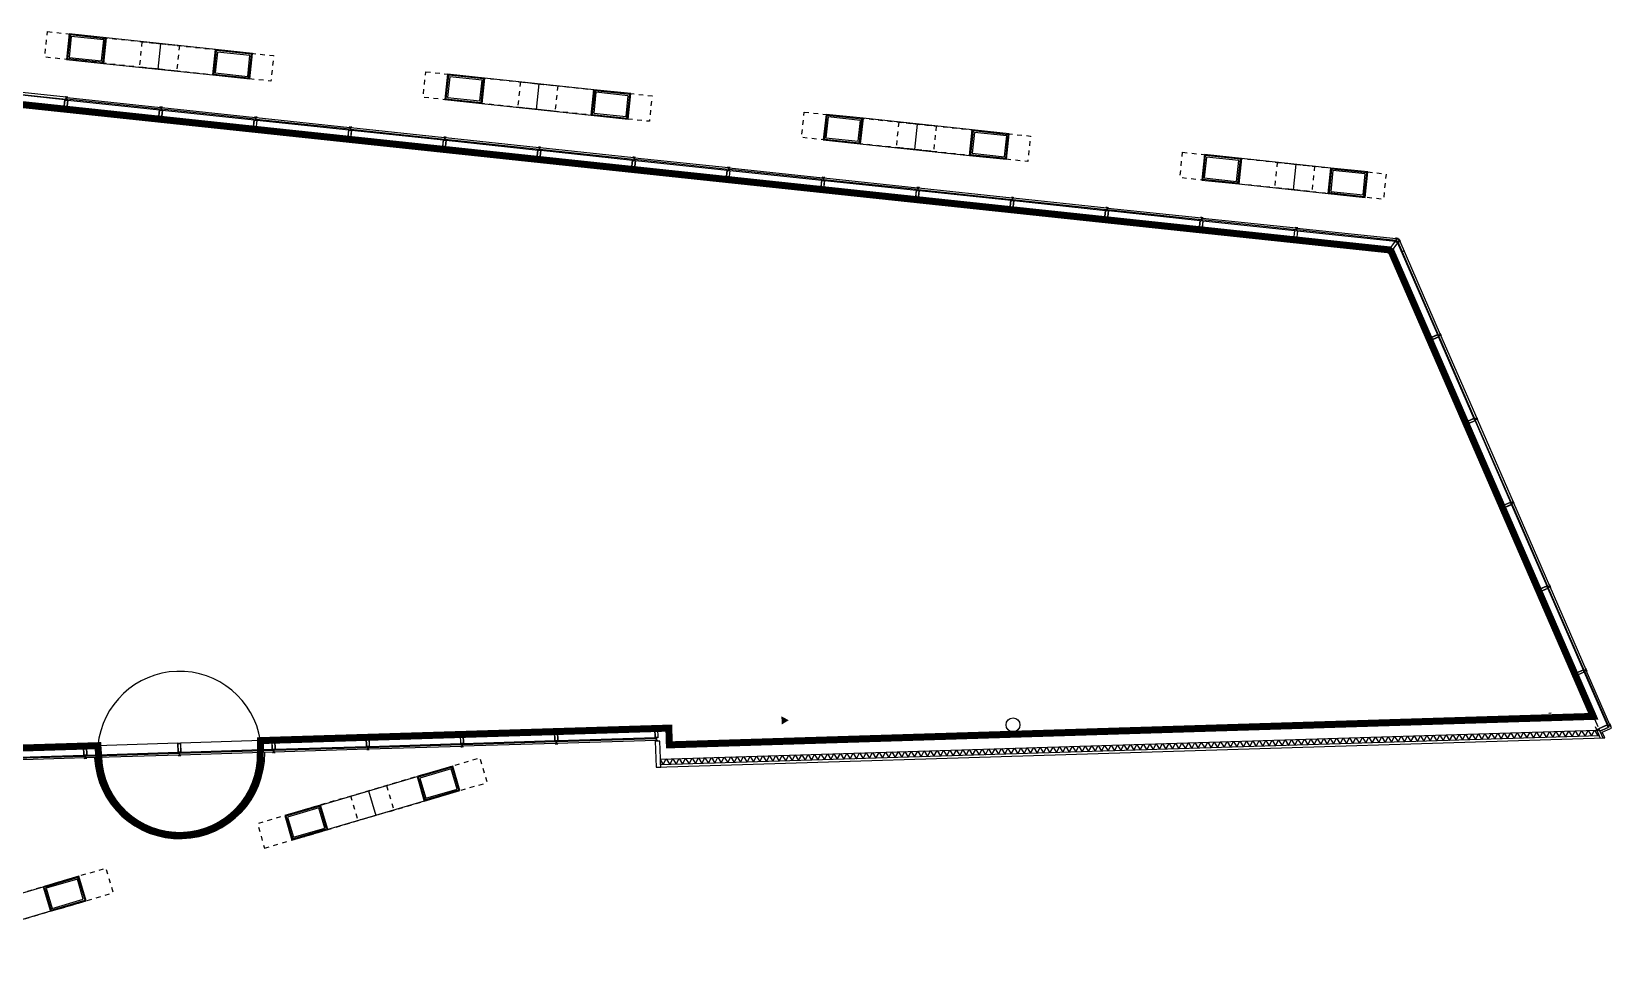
# Model space of a CAD drawing. Header units: metres. Extents: x 603172.4 to 603269.3, y 133210.7 to 133267.1.
# Drawn here: x 603232.15 to 603266.09, y 133245.76 to 133265.66 of the extents above; entities that cross this region are included whole.
import ezdxf

# ---------------------------------------------------------------- set-up
doc = ezdxf.new("R2010")
doc.units = ezdxf.units.M
for name, pattern in [('AXES', [2, 1.25, -0.25, 0.25, -0.25]), ('DGN Style 1', [0.0601, 0.0001, -0.06]), ('DGN Style 2', [0.1, 0.06, -0.04]), ('DGN Style 4', [0.1601, 0.08, -0.04, 0.0001, -0.04])]:
    doc.linetypes.add(name, pattern=pattern)
doc.layers.add('GEX_BAT_Archi', color=251, linetype='Continuous')
doc.layers.add('GEX_EDS_sdp_1-bureau', color=1, linetype='AXES', true_color=0xff0000)

# ---------------------------------------------------------------- blocks, each defined once
blk = doc.blocks.new('CBP_SHG_FAC_mur rideau_S')
at = {"layer": 'GEX_BAT_Archi', "ltscale": 120}
for p, q in [((-0.03, 0), (-1.995, 0)), ((-0.03, -0.2), (-1.995, -0.2))]:
    blk.add_line(p, q, dxfattribs=at)
at = {"layer": 'GEX_BAT_Archi', "linetype": 'Continuous'}
blk.add_line((0.005, -0.262), (-0.005, -0.262), dxfattribs=at)
at = {"layer": 'GEX_BAT_Archi', "linetype": 'DGN Style 4'}
blk.add_line((0, -0.258), (0, -0.2), dxfattribs=at)
at = {"layer": 'GEX_BAT_Archi', "ltscale": 120, "flags": 128}
for points in [[(0.03, 0), (0.03, -0.2), (-0.03, -0.2), (-0.03, 0), (0.03, 0)], [(0.025, -0.005), (0.025, -0.195), (-0.025, -0.195), (-0.025, -0.005), (0.025, -0.005)]]:
    blk.add_lwpolyline(points, close=True, dxfattribs=at)
at = {"layer": 'GEX_BAT_Archi', "linetype": 'Continuous', "flags": 128}
blk.add_lwpolyline([(-2.015, -0.215), (-0.01, -0.215), (-0.01, -0.255), (-2.015, -0.255), (-2.015, -0.215)], close=True, dxfattribs=at)
at = {"layer": 'GEX_BAT_Archi', "flags": 128}
blk.add_lwpolyline([(-0.005, -0.26), (-0.005, -0.258), (0.005, -0.258), (0.005, -0.26), (0.005, -0.262), (0.008, -0.262), (0.028, -0.262), (0.028, -0.26), (0.008, -0.26), (0.008, -0.258), (0.008, -0.256), (-0.008, -0.256), (-0.008, -0.258), (-0.008, -0.26), (-0.028, -0.26), (-0.028, -0.262), (-0.008, -0.262), (-0.005, -0.262), (-0.005, -0.26)], close=True, dxfattribs=at)
blk = doc.blocks.new('CBP_SHG_FAC_mur rideau_S_1')
at = {"layer": 'GEX_BAT_Archi', "ltscale": 120}
for p, q in [((0.07, 0), (-2.025, 0)), ((0.07, -0.2), (-2.025, -0.2))]:
    blk.add_line(p, q, dxfattribs=at)
at = {"layer": 'GEX_BAT_Archi', "linetype": 'Continuous'}
blk.add_line((0.106, -0.262), (0.095, -0.262), dxfattribs=at)
at = {"layer": 'GEX_BAT_Archi', "linetype": 'DGN Style 4'}
blk.add_line((0.1, -0.258), (0.1, -0.2), dxfattribs=at)
at = {"layer": 'GEX_BAT_Archi', "linetype": 'Continuous', "flags": 128}
blk.add_lwpolyline([(-2.045, -0.215), (0.09, -0.215), (0.09, -0.255), (-2.045, -0.255), (-2.045, -0.215)], close=True, dxfattribs=at)
at = {"layer": 'GEX_BAT_Archi', "ltscale": 120, "flags": 128}
for points in [[(0.13, 0), (0.13, -0.2), (0.07, -0.2), (0.07, 0), (0.13, 0)], [(0.125, -0.005), (0.125, -0.195), (0.075, -0.195), (0.075, -0.005), (0.125, -0.005)]]:
    blk.add_lwpolyline(points, close=True, dxfattribs=at)
at = {"layer": 'GEX_BAT_Archi', "flags": 128}
blk.add_lwpolyline([(0.095, -0.26), (0.095, -0.258), (0.106, -0.258), (0.106, -0.26), (0.106, -0.262), (0.108, -0.262), (0.128, -0.262), (0.128, -0.26), (0.108, -0.26), (0.108, -0.258), (0.108, -0.256), (0.092, -0.256), (0.092, -0.258), (0.092, -0.26), (0.072, -0.26), (0.072, -0.262), (0.092, -0.262), (0.095, -0.262), (0.095, -0.26)], close=True, dxfattribs=at)
blk = doc.blocks.new('CBP_SHG_FAC_mur rideau_E')
at = {"layer": 'GEX_BAT_Archi', "linetype": 'Continuous'}
for p, q in [((-0.005, 0.262), (0.006, 0.262)), ((1.952, 0.255), (1.952, 0.215))]:
    blk.add_line(p, q, dxfattribs=at)
at = {"layer": 'GEX_BAT_Archi', "linetype": 'DGN Style 4'}
blk.add_line((0, 0.258), (0, 0.2), dxfattribs=at)
at = {"layer": 'GEX_BAT_Archi', "ltscale": 120}
for p, q in [((0.03, 0.2), (1.932, 0.2)), ((0.03, 0), (1.932, 0))]:
    blk.add_line(p, q, dxfattribs=at)
at = {"layer": 'GEX_BAT_Archi', "ltscale": 120, "flags": 128}
for points in [[(-0.03, 0), (-0.03, 0.2), (0.03, 0.2), (0.03, 0), (-0.03, 0)], [(-0.025, 0.005), (-0.025, 0.195), (0.025, 0.195), (0.025, 0.005), (-0.025, 0.005)]]:
    blk.add_lwpolyline(points, close=True, dxfattribs=at)
at = {"layer": 'GEX_BAT_Archi', "flags": 128}
blk.add_lwpolyline([(0.006, 0.26), (0.006, 0.258), (-0.005, 0.258), (-0.005, 0.26), (-0.005, 0.262), (-0.008, 0.262), (-0.028, 0.262), (-0.028, 0.26), (-0.008, 0.26), (-0.008, 0.258), (-0.008, 0.256), (0.008, 0.256), (0.008, 0.258), (0.008, 0.26), (0.028, 0.26), (0.028, 0.262), (0.008, 0.262), (0.006, 0.262), (0.006, 0.26)], close=True, dxfattribs=at)
at = {"layer": 'GEX_BAT_Archi', "linetype": 'Continuous', "flags": 128}
blk.add_lwpolyline([(1.952, 0.215), (0.01, 0.215), (0.01, 0.255), (1.952, 0.255), (1.952, 0.215)], close=True, dxfattribs=at)
blk = doc.blocks.new('CBP_SHG_FAC_mur rideau_ang')
at = {"layer": 'GEX_BAT_Archi', "linetype": 'Continuous'}
for p, q in [((0.854, 2.037), (0.859, 2.046)), ((0.92, 2.082), (0.931, 2.082)), ((3.119, 2.074), (3.119, 2.034)), ((-0.216, 0.151), (-0.211, 0.16))]:
    blk.add_line(p, q, dxfattribs=at)
at = {"layer": 'GEX_BAT_Archi', "linetype": 'DGN Style 4'}
for p, q in [((0.86, 2.04), (0.911, 2.011)), ((0.926, 2.078), (0.926, 2.019)), ((1.167, 2.078), (1.167, 2.019)), ((-0.21, 0.154), (-0.159, 0.125))]:
    blk.add_line(p, q, dxfattribs=at)
at = {"layer": 'GEX_BAT_Archi', "ltscale": 120}
for p, q in [((-0.144, 0.151), (0.898, 1.989)), ((0.03, 0.052), (1.016, 1.789)), ((0.95, 2.019), (3.099, 2.019)), ((1.068, 1.819), (3.099, 1.819))]:
    blk.add_line(p, q, dxfattribs=at)
at = {"layer": 'GEX_BAT_Archi'}
blk.add_line((0.898, 1.989), (0.95, 2.019), dxfattribs=at)
at = {"layer": 'GEX_BAT_Archi', "flags": 128}
for points in [[(0.861, 2.045), (0.862, 2.044), (0.857, 2.035), (0.856, 2.036), (0.854, 2.037), (0.852, 2.035), (0.842, 2.017), (0.845, 2.016), (0.855, 2.033), (0.856, 2.033), (0.858, 2.031), (0.866, 2.045), (0.864, 2.047), (0.862, 2.047), (0.872, 2.065), (0.87, 2.066), (0.86, 2.048), (0.859, 2.046), (0.861, 2.045)], [(0.884, 2.074), (0.914, 2.074), (0.914, 2.069), (0.886, 2.069), (0.873, 2.046), (0.869, 2.048), (0.884, 2.074)], [(0.931, 2.079), (0.931, 2.078), (0.92, 2.078), (0.92, 2.079), (0.92, 2.082), (0.918, 2.082), (0.898, 2.082), (0.898, 2.079), (0.918, 2.079), (0.918, 2.078), (0.918, 2.075), (0.934, 2.075), (0.934, 2.078), (0.934, 2.079), (0.954, 2.079), (0.954, 2.082), (0.934, 2.082), (0.931, 2.082), (0.931, 2.079)], [(-0.209, 0.159), (-0.207, 0.158), (-0.213, 0.149), (-0.214, 0.15), (-0.216, 0.151), (-0.217, 0.149), (-0.227, 0.131), (-0.225, 0.13), (-0.215, 0.147), (-0.214, 0.147), (-0.212, 0.145), (-0.204, 0.159), (-0.206, 0.161), (-0.207, 0.161), (-0.198, 0.179), (-0.2, 0.18), (-0.21, 0.163), (-0.211, 0.16), (-0.209, 0.159)]]:
    blk.add_lwpolyline(points, close=True, dxfattribs=at)
at = {"layer": 'GEX_BAT_Archi', "linetype": 'Continuous', "flags": 128}
for points in [[(3.119, 2.034), (0.939, 2.034), (0.939, 2.074), (3.119, 2.074), (3.119, 2.034)], [(0.891, 2.007), (-0.167, 0.141), (-0.202, 0.161), (0.856, 2.027), (0.891, 2.007)]]:
    blk.add_lwpolyline(points, close=True, dxfattribs=at)
at = {"layer": 'GEX_BAT_Archi', "ltscale": 120, "flags": 128}
for points in [[(1.016, 1.789), (0.898, 1.989), (0.916, 2.019), (0.95, 2.019), (1.068, 1.819), (1.016, 1.789)], [(0, 0), (-0.174, 0.099), (-0.144, 0.151), (0.03, 0.052), (0, 0)]]:
    blk.add_lwpolyline(points, close=True, dxfattribs=at)
blk = doc.blocks.new('CBP_SHG_FAC_mur rideau_N')
at = {"layer": 'GEX_BAT_Archi', "linetype": 'Continuous'}
for p, q in [((-0.005, 0.262), (0.005, 0.262)), ((2.034, 0.255), (2.034, 0.215))]:
    blk.add_line(p, q, dxfattribs=at)
at = {"layer": 'GEX_BAT_Archi', "linetype": 'DGN Style 4'}
blk.add_line((0, 0.258), (0, 0.2), dxfattribs=at)
at = {"layer": 'GEX_BAT_Archi', "ltscale": 120}
for p, q in [((0.03, 0.2), (2.014, 0.2)), ((0.03, 0), (2.014, 0))]:
    blk.add_line(p, q, dxfattribs=at)
at = {"layer": 'GEX_BAT_Archi', "ltscale": 120, "flags": 128}
for points in [[(-0.03, 0), (-0.03, 0.2), (0.03, 0.2), (0.03, 0), (-0.03, 0)], [(-0.025, 0.005), (-0.025, 0.195), (0.025, 0.195), (0.025, 0.005), (-0.025, 0.005)]]:
    blk.add_lwpolyline(points, close=True, dxfattribs=at)
at = {"layer": 'GEX_BAT_Archi', "flags": 128}
blk.add_lwpolyline([(0.005, 0.26), (0.005, 0.258), (-0.005, 0.258), (-0.005, 0.26), (-0.005, 0.262), (-0.008, 0.262), (-0.028, 0.262), (-0.028, 0.26), (-0.008, 0.26), (-0.008, 0.258), (-0.008, 0.256), (0.008, 0.256), (0.008, 0.258), (0.008, 0.26), (0.028, 0.26), (0.028, 0.262), (0.008, 0.262), (0.005, 0.262), (0.005, 0.26)], close=True, dxfattribs=at)
at = {"layer": 'GEX_BAT_Archi', "linetype": 'Continuous', "flags": 128}
blk.add_lwpolyline([(2.034, 0.215), (0.01, 0.215), (0.01, 0.255), (2.034, 0.255), (2.034, 0.215)], close=True, dxfattribs=at)

msp = doc.modelspace()

# ---------------------------------------------------------------- linework, layer by layer
at = {"layer": 'GEX_BAT_Archi', "linetype": 'Continuous'}
for p, q in [((603234.827, 133265.415), (603235.02, 133265.394)), ((603234.867, 133264.858), (603234.925, 133265.404)), ((603234.962, 133264.847), (603234.768, 133264.868)), ((603242.957, 133264.551), (603243.15, 133264.531)), ((603242.997, 133263.994), (603243.055, 133264.541)), ((603243.092, 133263.984), (603242.899, 133264.004)), ((603251.088, 133263.688), (603251.281, 133263.667)), ((603251.128, 133263.13), (603251.186, 133263.677)), ((603251.223, 133263.12), (603251.029, 133263.141)), ((603245.092, 133262.964), (603245.103, 133262.963)), ((603259.218, 133262.824), (603259.411, 133262.804)), ((603259.258, 133262.267), (603259.316, 133262.814)), ((603247.119, 133262.742), (603247.115, 133262.702)), ((603259.353, 133262.257), (603259.16, 133262.277)), ((603265.552, 133251.947), (603265.515, 133251.931)), ((603265.553, 133251.964), (603265.557, 133251.954)), ((603266.073, 133250.767), (603266.069, 133250.777)), ((603239.39, 133249.361), (603239.546, 133248.833))]:
    msp.add_line(p, q, dxfattribs=at)
at = {"layer": 'GEX_BAT_Archi', "ltscale": 120}
for p, q in [((603232.844, 133264.001), (603231.017, 133264.195)), ((603232.865, 133264.2), (603231.073, 133264.391)), ((603245.121, 133262.899), (603247.094, 133262.689)), ((603265.51, 133251.906), (603266.002, 133250.775)), ((603265.326, 133251.827), (603265.797, 133250.743)), ((603264.746, 133251.03), (603264.8, 133251.032))]:
    msp.add_line(p, q, dxfattribs=at)
at = {"layer": 'GEX_BAT_Archi', "linetype": 'DGN Style 4'}
for p, q in [((603245.097, 133262.96), (603245.091, 133262.902)), ((603265.551, 133251.957), (603265.498, 133251.934)), ((603266.067, 133250.77), (603266.014, 133250.747))]:
    msp.add_line(p, q, dxfattribs=at)
at = {"layer": 'GEX_BAT_Archi', "ltscale": 0.952381}
msp.add_line((603245.1, 133262.689), (603245.1, 133262.7), dxfattribs=at)
at = {"layer": 'GEX_BAT_Archi', "linetype": 'Continuous', "ltscale": 5}
for p, q in [((603265.83, 133250.543), (603245.664, 133249.922)), ((603265.745, 133250.739), (603265.851, 133250.494))]:
    msp.add_line(p, q, dxfattribs=at)
at = {"layer": 'GEX_BAT_Archi'}
for p, q in [((603265.784, 133250.647), (603265.83, 133250.667)), ((603265.83, 133250.543), (603265.851, 133250.494)), ((603245.661, 133250.018), (603245.72, 133249.923))]:
    msp.add_line(p, q, dxfattribs=at)
at = {"layer": 'GEX_BAT_Archi', "linetype": 'DGN Style 1', "flags": 128}
for points in [[(603232.488, 133265.663), (603237.348, 133265.147), (603237.29, 133264.6), (603232.43, 133265.116), (603232.488, 133265.663)], [(603240.618, 133264.8), (603245.479, 133264.283), (603245.421, 133263.737), (603240.56, 133264.253), (603240.618, 133264.8)], [(603248.749, 133263.936), (603253.609, 133263.42), (603253.551, 133262.873), (603248.691, 133263.389), (603248.749, 133263.936)], [(603256.879, 133263.073), (603261.252, 133262.608), (603261.194, 133262.061), (603256.821, 133262.526), (603256.879, 133263.073)], [(603237.154, 133248.129), (603241.937, 133249.538), (603241.782, 133250.065), (603236.999, 133248.656), (603237.154, 133248.129)], [(603229.124, 133245.763), (603233.906, 133247.172), (603233.751, 133247.699), (603228.968, 133246.29), (603229.124, 133245.763)]]:
    msp.add_lwpolyline(points, close=True, dxfattribs=at)
at = {"layer": 'GEX_BAT_Archi', "linetype": 'Continuous', "flags": 128}
for points in [[(603232.898, 133265.067), (603233.693, 133264.982), (603233.752, 133265.529), (603232.956, 133265.614), (603232.898, 133265.067)], [(603232.92, 133265.084), (603233.676, 133265.004), (603233.73, 133265.511), (603232.974, 133265.592), (603232.92, 133265.084)], [(603232.953, 133265.111), (603233.649, 133265.037), (603233.697, 133265.485), (603233, 133265.559), (603232.953, 133265.111)], [(603233.752, 133265.529), (603233.693, 133264.982), (603236.04, 133264.733), (603236.098, 133265.28), (603233.752, 133265.529)], [(603236.04, 133264.733), (603236.836, 133264.648), (603236.894, 133265.195), (603236.098, 133265.28), (603236.04, 133264.733)], [(603236.062, 133264.751), (603236.818, 133264.67), (603236.872, 133265.178), (603236.116, 133265.258), (603236.062, 133264.751)], [(603236.095, 133264.777), (603236.791, 133264.703), (603236.839, 133265.151), (603236.143, 133265.225), (603236.095, 133264.777)], [(603231.056, 133264.408), (603232.887, 133264.213), (603232.891, 133264.253), (603231.06, 133264.447), (603231.056, 133264.408)], [(603241.028, 133264.203), (603241.824, 133264.119), (603241.882, 133264.666), (603241.086, 133264.75), (603241.028, 133264.203)], [(603241.05, 133264.221), (603241.806, 133264.141), (603241.86, 133264.648), (603241.104, 133264.728), (603241.05, 133264.221)], [(603241.083, 133264.248), (603241.779, 133264.174), (603241.827, 133264.621), (603241.131, 133264.695), (603241.083, 133264.248)], [(603241.882, 133264.666), (603241.824, 133264.119), (603244.171, 133263.869), (603244.229, 133264.416), (603241.882, 133264.666)], [(603244.171, 133263.869), (603244.966, 133263.785), (603245.024, 133264.332), (603244.229, 133264.416), (603244.171, 133263.869)], [(603244.193, 133263.887), (603244.948, 133263.807), (603245.002, 133264.314), (603244.247, 133264.394), (603244.193, 133263.887)], [(603244.226, 133263.914), (603244.922, 133263.84), (603244.969, 133264.287), (603244.273, 133264.361), (603244.226, 133263.914)], [(603249.159, 133263.34), (603249.954, 133263.255), (603250.012, 133263.802), (603249.217, 133263.886), (603249.159, 133263.34)], [(603249.181, 133263.357), (603249.937, 133263.277), (603249.99, 133263.784), (603249.235, 133263.864), (603249.181, 133263.357)], [(603249.214, 133263.384), (603249.91, 133263.31), (603249.957, 133263.758), (603249.261, 133263.831), (603249.214, 133263.384)], [(603250.012, 133263.802), (603249.954, 133263.255), (603252.301, 133263.006), (603252.359, 133263.553), (603250.012, 133263.802)], [(603252.301, 133263.006), (603253.097, 133262.921), (603253.155, 133263.468), (603252.359, 133263.553), (603252.301, 133263.006)], [(603252.323, 133263.024), (603253.079, 133262.943), (603253.133, 133263.45), (603252.377, 133263.531), (603252.323, 133263.024)], [(603252.356, 133263.05), (603253.052, 133262.976), (603253.1, 133263.424), (603252.404, 133263.498), (603252.356, 133263.05)], [(603247.115, 133262.702), (603245.102, 133262.916), (603245.107, 133262.955), (603247.119, 133262.742), (603247.115, 133262.702)], [(603257.289, 133262.476), (603258.085, 133262.392), (603258.143, 133262.938), (603257.347, 133263.023), (603257.289, 133262.476)], [(603257.311, 133262.494), (603258.067, 133262.414), (603258.121, 133262.921), (603257.365, 133263.001), (603257.311, 133262.494)], [(603257.344, 133262.52), (603258.04, 133262.447), (603258.088, 133262.894), (603257.392, 133262.968), (603257.344, 133262.52)], [(603258.085, 133262.392), (603260.006, 133262.188), (603260.064, 133262.734), (603258.143, 133262.938), (603258.085, 133262.392)], [(603260.006, 133262.188), (603260.801, 133262.103), (603260.859, 133262.65), (603260.064, 133262.734), (603260.006, 133262.188)], [(603260.028, 133262.205), (603260.783, 133262.125), (603260.837, 133262.632), (603260.081, 133262.712), (603260.028, 133262.205)], [(603260.061, 133262.232), (603260.757, 133262.158), (603260.804, 133262.606), (603260.108, 133262.679), (603260.061, 133262.232)], [(603265.515, 133251.931), (603266.023, 133250.762), (603266.06, 133250.778), (603265.552, 133251.947), (603265.515, 133251.931)], [(603240.584, 133249.139), (603241.351, 133249.365), (603241.196, 133249.893), (603240.429, 133249.667), (603240.584, 133249.139)], [(603240.597, 133249.164), (603241.327, 133249.379), (603241.182, 133249.868), (603240.453, 133249.653), (603240.597, 133249.164)], [(603238.355, 133249.056), (603240.429, 133249.667), (603240.584, 133249.139), (603238.51, 133248.528), (603238.355, 133249.056)], [(603240.618, 133249.201), (603241.289, 133249.399), (603241.162, 133249.831), (603240.491, 133249.633), (603240.618, 133249.201)], [(603237.743, 133248.302), (603238.51, 133248.528), (603238.355, 133249.056), (603237.587, 133248.83), (603237.743, 133248.302)], [(603237.756, 133248.327), (603238.485, 133248.542), (603238.341, 133249.031), (603237.612, 133248.816), (603237.756, 133248.327)], [(603237.776, 133248.364), (603238.448, 133248.562), (603238.321, 133248.994), (603237.649, 133248.796), (603237.776, 133248.364)], [(603232.553, 133246.773), (603233.32, 133246.999), (603233.165, 133247.527), (603232.398, 133247.301), (603232.553, 133246.773)], [(603232.567, 133246.798), (603233.296, 133247.013), (603233.151, 133247.502), (603232.422, 133247.287), (603232.567, 133246.798)], [(603230.324, 133246.69), (603232.398, 133247.301), (603232.553, 133246.773), (603230.479, 133246.162), (603230.324, 133246.69)], [(603232.587, 133246.835), (603233.258, 133247.033), (603233.131, 133247.465), (603232.46, 133247.267), (603232.587, 133246.835)]]:
    msp.add_lwpolyline(points, close=True, dxfattribs=at)
at = {"layer": 'GEX_BAT_Archi', "flags": 128}
for points in [[(603233, 133265.559), (603232.953, 133265.111), (603233.649, 133265.037), (603233.697, 133265.485), (603233, 133265.559)], [(603236.143, 133265.225), (603236.095, 133264.777), (603236.791, 133264.703), (603236.839, 133265.151), (603236.143, 133265.225)], [(603241.131, 133264.695), (603241.083, 133264.248), (603241.779, 133264.174), (603241.827, 133264.621), (603241.131, 133264.695)], [(603244.273, 133264.361), (603244.226, 133263.914), (603244.922, 133263.84), (603244.969, 133264.287), (603244.273, 133264.361)], [(603249.261, 133263.831), (603249.214, 133263.384), (603249.91, 133263.31), (603249.957, 133263.758), (603249.261, 133263.831)], [(603252.404, 133263.498), (603252.356, 133263.05), (603253.052, 133262.976), (603253.1, 133263.424), (603252.404, 133263.498)], [(603245.103, 133262.961), (603245.103, 133262.959), (603245.092, 133262.96), (603245.092, 133262.962), (603245.092, 133262.964), (603245.09, 133262.965), (603245.07, 133262.967), (603245.069, 133262.964), (603245.089, 133262.962), (603245.089, 133262.961), (603245.089, 133262.958), (603245.105, 133262.957), (603245.105, 133262.959), (603245.105, 133262.961), (603245.125, 133262.958), (603245.125, 133262.961), (603245.105, 133262.963), (603245.103, 133262.963), (603245.103, 133262.961)], [(603257.392, 133262.968), (603257.344, 133262.52), (603258.04, 133262.447), (603258.088, 133262.894), (603257.392, 133262.968)], [(603260.108, 133262.679), (603260.061, 133262.232), (603260.757, 133262.158), (603260.804, 133262.606), (603260.108, 133262.679)], [(603265.555, 133251.953), (603265.553, 133251.952), (603265.549, 133251.962), (603265.55, 133251.963), (603265.553, 133251.964), (603265.552, 133251.966), (603265.544, 133251.984), (603265.542, 133251.983), (603265.549, 133251.965), (603265.548, 133251.964), (603265.546, 133251.963), (603265.552, 133251.949), (603265.554, 133251.95), (603265.556, 133251.95), (603265.564, 133251.932), (603265.566, 133251.933), (603265.558, 133251.951), (603265.557, 133251.954), (603265.555, 133251.953)], [(603245.66, 133250.042), (603265.778, 133250.662), (603265.83, 133250.543), (603245.664, 133249.922), (603245.66, 133250.042)], [(603265.895, 133250.619), (603266.055, 133250.689), (603266.092, 133250.705), (603266.068, 133250.76), (603266.031, 133250.744), (603266.039, 133250.726), (603265.879, 133250.656), (603265.842, 133250.64), (603265.905, 133250.495), (603265.948, 133250.497), (603265.895, 133250.619)], [(603266.067, 133250.776), (603266.065, 133250.775), (603266.07, 133250.765), (603266.071, 133250.766), (603266.073, 133250.767), (603266.074, 133250.765), (603266.082, 133250.746), (603266.08, 133250.745), (603266.072, 133250.764), (603266.071, 133250.763), (603266.068, 133250.762), (603266.062, 133250.777), (603266.064, 133250.778), (603266.066, 133250.778), (603266.058, 133250.797), (603266.06, 133250.798), (603266.068, 133250.779), (603266.069, 133250.777), (603266.067, 133250.776)], [(603245.548, 133250.426), (603245.565, 133249.869), (603245.665, 133249.872), (603245.648, 133250.429), (603245.548, 133250.426)], [(603240.491, 133249.633), (603240.618, 133249.201), (603241.289, 133249.399), (603241.162, 133249.831), (603240.491, 133249.633)], [(603237.649, 133248.796), (603237.776, 133248.364), (603238.448, 133248.562), (603238.321, 133248.994), (603237.649, 133248.796)], [(603232.46, 133247.267), (603232.587, 133246.835), (603233.258, 133247.033), (603233.131, 133247.465), (603232.46, 133247.267)]]:
    msp.add_lwpolyline(points, close=True, dxfattribs=at)
at = {"layer": 'GEX_BAT_Archi', "linetype": 'DGN Style 2', "flags": 128}
for points in [[(603234.527, 133265.447), (603235.323, 133265.362), (603235.265, 133264.815), (603234.469, 133264.9), (603234.527, 133265.447)], [(603242.658, 133264.583), (603243.453, 133264.499), (603243.395, 133263.952), (603242.6, 133264.036), (603242.658, 133264.583)], [(603250.788, 133263.72), (603251.584, 133263.635), (603251.525, 133263.088), (603250.73, 133263.173), (603250.788, 133263.72)], [(603258.919, 133262.856), (603259.714, 133262.772), (603259.656, 133262.225), (603258.86, 133262.309), (603258.919, 133262.856)], [(603239.007, 133249.248), (603239.774, 133249.474), (603239.93, 133248.946), (603239.162, 133248.72), (603239.007, 133249.248)]]:
    msp.add_lwpolyline(points, close=True, dxfattribs=at)
at = {"layer": 'GEX_BAT_Archi', "ltscale": 120, "flags": 128}
for points in [[(603245.04, 133262.706), (603245.061, 133262.905), (603245.121, 133262.899), (603245.1, 133262.7), (603245.04, 133262.706)], [(603245.045, 133262.71), (603245.066, 133262.899), (603245.115, 133262.894), (603245.095, 133262.705), (603245.045, 133262.71)], [(603265.302, 133251.882), (603265.486, 133251.961), (603265.51, 133251.906), (603265.326, 133251.827), (603265.302, 133251.882)], [(603265.309, 133251.879), (603265.483, 133251.955), (603265.503, 133251.909), (603265.329, 133251.833), (603265.309, 133251.879)], [(603265.818, 133250.695), (603265.83, 133250.667), (603265.784, 133250.647), (603265.772, 133250.675), (603265.818, 133250.695)], [(603265.842, 133250.64), (603266.026, 133250.72), (603266.002, 133250.775), (603265.818, 133250.695), (603265.842, 133250.64)], [(603265.845, 133250.646), (603266.019, 133250.722), (603265.999, 133250.768), (603265.825, 133250.692), (603265.845, 133250.646)]]:
    msp.add_lwpolyline(points, close=True, dxfattribs=at)
at = {"layer": 'GEX_BAT_Archi', "flags": 128}
for points in [[(603253.752, 133250.171), (603253.818, 133250.293), (603253.891, 133250.175), (603253.957, 133250.297), (603254.029, 133250.179), (603254.095, 133250.301), (603254.168, 133250.184), (603254.234, 133250.306), (603254.306, 133250.188), (603254.372, 133250.31), (603254.445, 133250.192), (603254.511, 133250.314), (603254.583, 133250.196), (603254.649, 133250.319), (603254.722, 133250.201), (603254.788, 133250.323), (603254.86, 133250.205), (603254.926, 133250.327), (603254.999, 133250.209), (603255.064, 133250.331), (603255.137, 133250.214), (603255.203, 133250.336), (603255.276, 133250.218), (603255.341, 133250.34), (603255.414, 133250.222), (603255.48, 133250.344), (603255.553, 133250.226), (603255.618, 133250.348), (603255.691, 133250.231), (603255.757, 133250.353), (603255.83, 133250.235), (603255.895, 133250.357), (603255.968, 133250.239), (603256.034, 133250.361), (603256.107, 133250.243), (603256.172, 133250.365), (603256.245, 133250.248), (603256.311, 133250.37), (603256.384, 133250.252), (603256.449, 133250.374), (603256.522, 133250.256), (603256.588, 133250.378), (603256.661, 133250.26), (603256.726, 133250.383), (603256.799, 133250.265), (603256.865, 133250.387), (603256.938, 133250.269), (603257.003, 133250.391), (603257.076, 133250.273), (603257.142, 133250.395), (603257.215, 133250.278), (603257.28, 133250.4), (603257.353, 133250.282), (603257.419, 133250.404), (603257.492, 133250.286), (603257.557, 133250.408), (603257.63, 133250.29), (603257.696, 133250.412), (603257.769, 133250.295), (603257.834, 133250.417), (603257.907, 133250.299), (603257.973, 133250.421), (603258.046, 133250.303), (603258.111, 133250.425), (603258.184, 133250.307), (603258.25, 133250.43), (603258.323, 133250.312), (603258.388, 133250.434), (603258.461, 133250.316), (603258.527, 133250.438), (603258.6, 133250.32), (603258.665, 133250.442), (603258.738, 133250.325), (603258.804, 133250.447), (603258.877, 133250.329), (603258.942, 133250.451), (603259.015, 133250.333), (603259.081, 133250.455), (603259.154, 133250.337), (603259.219, 133250.459), (603259.292, 133250.342), (603259.358, 133250.464), (603259.431, 133250.346), (603259.496, 133250.468), (603259.569, 133250.35), (603259.635, 133250.472), (603259.708, 133250.354), (603259.773, 133250.476), (603259.846, 133250.359), (603259.912, 133250.481), (603259.985, 133250.363), (603260.05, 133250.485), (603260.123, 133250.367), (603260.189, 133250.489), (603260.262, 133250.371), (603260.327, 133250.494), (603260.4, 133250.376), (603260.466, 133250.498), (603260.539, 133250.38), (603260.604, 133250.502), (603260.677, 133250.384), (603260.743, 133250.506), (603260.816, 133250.389), (603260.881, 133250.511), (603260.954, 133250.393), (603261.02, 133250.515), (603261.093, 133250.397), (603261.158, 133250.519), (603261.231, 133250.401), (603261.297, 133250.523), (603261.37, 133250.406), (603261.435, 133250.528), (603261.508, 133250.41), (603261.574, 133250.532), (603261.647, 133250.414), (603261.712, 133250.536), (603261.785, 133250.418), (603261.851, 133250.54), (603261.924, 133250.423), (603261.989, 133250.545), (603262.062, 133250.427), (603262.128, 133250.549), (603262.201, 133250.431)], [(603262.201, 133250.431), (603262.266, 133250.553), (603262.339, 133250.435), (603262.405, 133250.558), (603262.478, 133250.44), (603262.543, 133250.562), (603262.616, 133250.444), (603262.682, 133250.566), (603262.755, 133250.448), (603262.82, 133250.57), (603262.893, 133250.453), (603262.959, 133250.575), (603263.032, 133250.457), (603263.097, 133250.579), (603263.17, 133250.461), (603263.236, 133250.583), (603263.309, 133250.465), (603263.374, 133250.587), (603263.447, 133250.47), (603263.513, 133250.592), (603263.586, 133250.474), (603263.651, 133250.596), (603263.724, 133250.478), (603263.79, 133250.6), (603263.863, 133250.482), (603263.928, 133250.605), (603264.001, 133250.487), (603264.067, 133250.609), (603264.14, 133250.491), (603264.205, 133250.613), (603264.278, 133250.495), (603264.344, 133250.617), (603264.417, 133250.5), (603264.482, 133250.622), (603264.555, 133250.504), (603264.621, 133250.626), (603264.694, 133250.508), (603264.759, 133250.63), (603264.832, 133250.512), (603264.898, 133250.634), (603264.971, 133250.517), (603265.036, 133250.639), (603265.109, 133250.521), (603265.175, 133250.643), (603265.248, 133250.525), (603265.313, 133250.647), (603265.386, 133250.529), (603265.452, 133250.651), (603265.525, 133250.534), (603265.59, 133250.656), (603265.663, 133250.538), (603265.729, 133250.66), (603265.802, 133250.542), (603265.817, 133250.571)], [(603245.683, 133249.982), (603245.683, 133249.982), (603245.72, 133249.923), (603245.785, 133250.045), (603245.858, 133249.928), (603245.924, 133250.05), (603245.997, 133249.932), (603246.062, 133250.054), (603246.135, 133249.936), (603246.201, 133250.058), (603246.274, 133249.94), (603246.339, 133250.062), (603246.412, 133249.945), (603246.478, 133250.067), (603246.551, 133249.949), (603246.616, 133250.071), (603246.689, 133249.953), (603246.755, 133250.075), (603246.828, 133249.957), (603246.893, 133250.08), (603246.966, 133249.962), (603247.032, 133250.084), (603247.105, 133249.966), (603247.17, 133250.088), (603247.243, 133249.97), (603247.309, 133250.092), (603247.382, 133249.975), (603247.447, 133250.097), (603247.52, 133249.979), (603247.586, 133250.101), (603247.659, 133249.983), (603247.724, 133250.105), (603247.797, 133249.987), (603247.863, 133250.109), (603247.936, 133249.992), (603248.001, 133250.114), (603248.074, 133249.996), (603248.14, 133250.118), (603248.213, 133250), (603248.278, 133250.122), (603248.351, 133250.004), (603248.417, 133250.126), (603248.49, 133250.009), (603248.555, 133250.131), (603248.628, 133250.013), (603248.694, 133250.135), (603248.767, 133250.017), (603248.832, 133250.139), (603248.905, 133250.021), (603248.971, 133250.144), (603249.044, 133250.026), (603249.109, 133250.148), (603249.182, 133250.03), (603249.248, 133250.152), (603249.321, 133250.034), (603249.386, 133250.156), (603249.459, 133250.039), (603249.525, 133250.161), (603249.598, 133250.043), (603249.663, 133250.165), (603249.736, 133250.047), (603249.802, 133250.169), (603249.875, 133250.051), (603249.94, 133250.173), (603250.013, 133250.056), (603250.079, 133250.178), (603250.152, 133250.06), (603250.217, 133250.182), (603250.29, 133250.064), (603250.356, 133250.186), (603250.429, 133250.068), (603250.494, 133250.19), (603250.567, 133250.073), (603250.633, 133250.195), (603250.705, 133250.077), (603250.771, 133250.199), (603250.844, 133250.081), (603250.91, 133250.203), (603250.982, 133250.085), (603251.048, 133250.208), (603251.121, 133250.09), (603251.187, 133250.212), (603251.259, 133250.094), (603251.325, 133250.216), (603251.398, 133250.098), (603251.464, 133250.22), (603251.536, 133250.103), (603251.602, 133250.225), (603251.675, 133250.107), (603251.741, 133250.229), (603251.813, 133250.111), (603251.879, 133250.233), (603251.952, 133250.115), (603252.018, 133250.237), (603252.09, 133250.12), (603252.156, 133250.242), (603252.229, 133250.124), (603252.295, 133250.246), (603252.367, 133250.128), (603252.433, 133250.25), (603252.506, 133250.132), (603252.572, 133250.255), (603252.644, 133250.137), (603252.71, 133250.259), (603252.783, 133250.141), (603252.849, 133250.263), (603252.921, 133250.145), (603252.987, 133250.267), (603253.06, 133250.15), (603253.126, 133250.272), (603253.198, 133250.154), (603253.264, 133250.276), (603253.337, 133250.158), (603253.403, 133250.28), (603253.475, 133250.162), (603253.541, 133250.284), (603253.614, 133250.167), (603253.68, 133250.289), (603253.752, 133250.171)]]:
    msp.add_lwpolyline(points, dxfattribs=at)
at = {"layer": 'GEX_BAT_Archi', "ltscale": 10, "flags": 128}
msp.add_lwpolyline([(603245.565, 133249.869), (603265.948, 133250.497)], dxfattribs=at)
at = {"layer": 'GEX_BAT_Archi', "linetype": 'Continuous'}
msp.add_circle((603253.235, 133250.776), 0.15, dxfattribs=at)
at = {"layer": 'GEX_BAT_Archi'}
for centre, radius, start, end in [((603235.326, 133250.165), 1.761, 8.9427, 174.6042), ((603235.327, 133250.138), 1.737, 182.0875, 1.4429)]:
    msp.add_arc(centre, radius, start, end, dxfattribs=at)
at = {"layer": 'GEX_BAT_Archi', "linetype": 'Continuous'}
msp.add_arc((603235.328, 133250.164), 1.83, 182.8838, 0.596, dxfattribs=at)
at = {"layer": 'GEX_BAT_Archi', "extrusion": (0, 0, -1)}
msp.add_solid([(-603248.264, 133250.783), (-603248.259, 133250.961), (-603248.416, 133250.877)], dxfattribs=at)
at = {"layer": 'GEX_EDS_sdp_1-bureau', "const_width": 0.15}
msp.add_lwpolyline([(603230.593, 133264.24), (603261.314, 133260.977), (603261.362, 133260.941), (603265.703, 133250.959), (603245.851, 133250.348), (603245.84, 133250.707), (603237.066, 133250.439), (603237.063, 133250.182, -0.994341), (603233.592, 133250.075), (603233.573, 133250.33), (603226.54, 133250.113)], format="xyb", dxfattribs=at)

# ---------------------------------------------------------------- block references
at = {"layer": 'GEX_BAT_Archi', "ltscale": 120}
for name, p, rotation in [('CBP_SHG_FAC_mur rideau_N', (603232.874, 133263.998), 353.9373743335948), ('CBP_SHG_FAC_mur rideau_N', (603234.907, 133263.782), 353.9373743335948), ('CBP_SHG_FAC_mur rideau_N', (603236.939, 133263.566), 353.9373743335948), ('CBP_SHG_FAC_mur rideau_N', (603238.972, 133263.351), 353.9373743335948), ('CBP_SHG_FAC_mur rideau_N', (603241.005, 133263.135), 353.9373743335948), ('CBP_SHG_FAC_mur rideau_N', (603243.037, 133262.919), 353.9373743335948), ('CBP_SHG_FAC_mur rideau_N', (603247.102, 133262.487), 353.9373743335948), ('CBP_SHG_FAC_mur rideau_N', (603249.135, 133262.271), 353.9373743335948), ('CBP_SHG_FAC_mur rideau_N', (603251.168, 133262.055), 353.9373743335948), ('CBP_SHG_FAC_mur rideau_N', (603253.2, 133261.839), 353.9373743335948), ('CBP_SHG_FAC_mur rideau_ang', (603259.268, 133261.195), 293.5023700808858), ('CBP_SHG_FAC_mur rideau_N', (603255.233, 133261.623), 353.9373743335948), ('CBP_SHG_FAC_mur rideau_N', (603257.266, 133261.408), 353.9373743335948), ('CBP_SHG_FAC_mur rideau_E', (603262.185, 133259.051), 293.5023700808858), ('CBP_SHG_FAC_mur rideau_E', (603262.967, 133257.252), 293.5023700808858), ('CBP_SHG_FAC_mur rideau_E', (603263.749, 133255.453), 293.5023700808858), ('CBP_SHG_FAC_mur rideau_E', (603264.532, 133253.653), 293.5023700808858), ('CBP_SHG_FAC_mur rideau_S', (603241.392, 133250.57), 1.765194605391871), ('CBP_SHG_FAC_mur rideau_S', (603243.416, 133250.633), 1.765194605391871), ('CBP_SHG_FAC_mur rideau_S_1', (603245.47, 133250.696), 1.765194605391871), ('CBP_SHG_FAC_mur rideau_S', (603233.296, 133250.321), 1.765194605391871), ('CBP_SHG_FAC_mur rideau_S', (603235.32, 133250.383), 1.765194605391871), ('CBP_SHG_FAC_mur rideau_S', (603237.344, 133250.446), 1.765194605391871), ('CBP_SHG_FAC_mur rideau_S', (603239.368, 133250.508), 1.765194605391871)]:
    msp.add_blockref(name, p, dxfattribs=dict(at, rotation=rotation))

doc.saveas('drawing.dxf')
